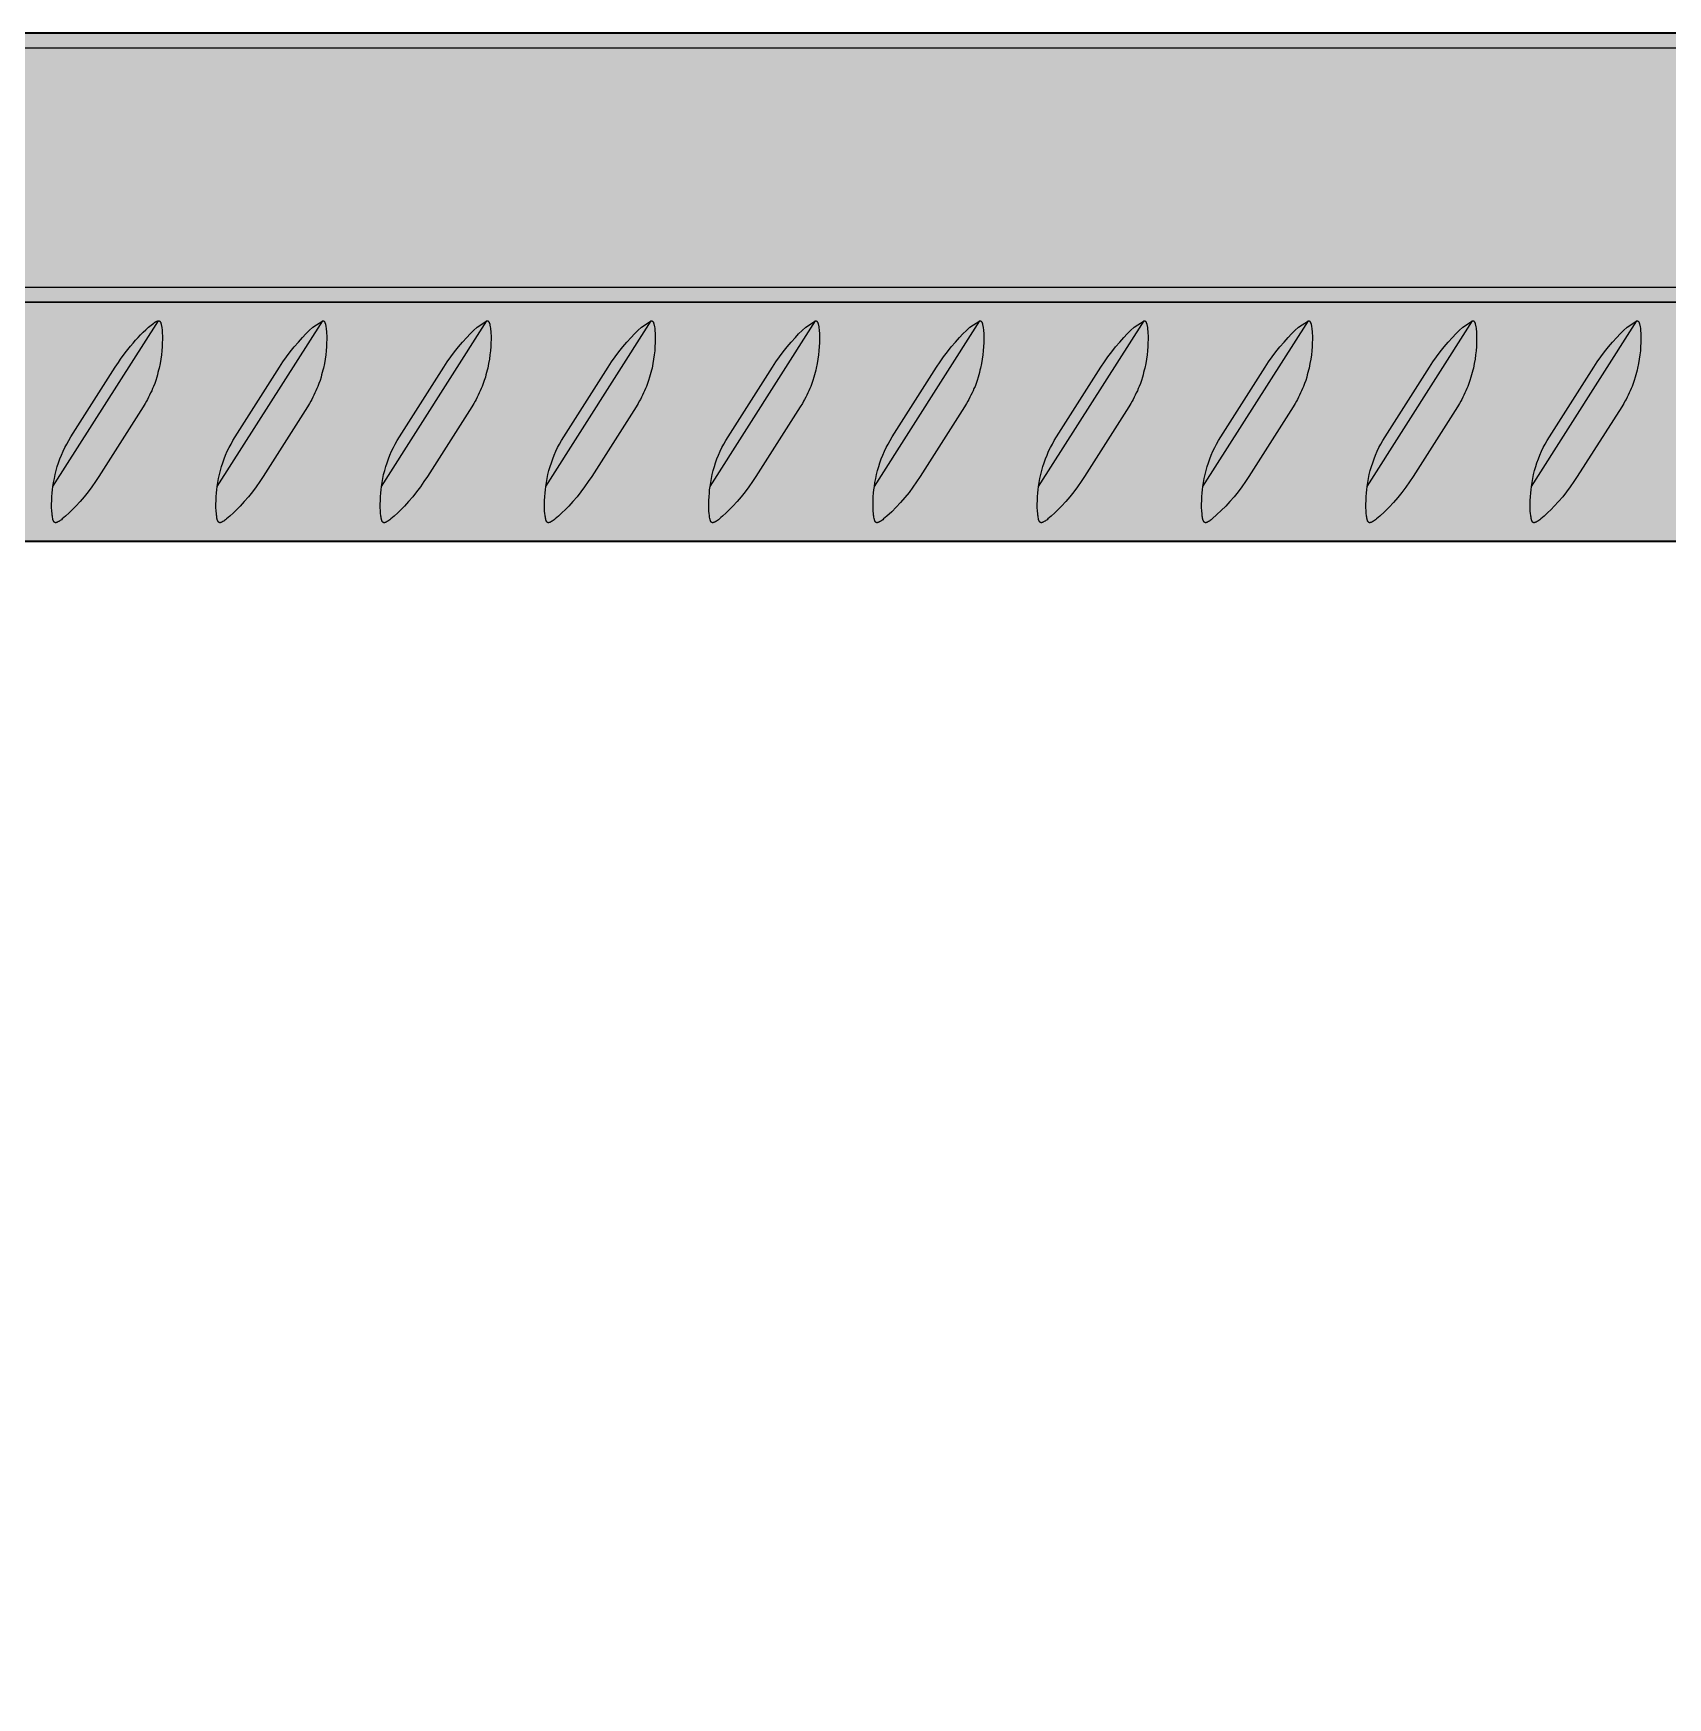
# Model space of a CAD drawing. Header units: millimetres. Extents: x -8 to 1608, y -703 to 404.
# Drawn here: x 1179.8 to 1289.2, y 292.5 to 404 of the extents above; entities that cross this region are included whole.
import ezdxf

# ---------------------------------------------------------------- set-up
doc = ezdxf.new("R2010")
doc.units = ezdxf.units.MM
doc.layers.add('Blocks', color=7, linetype='Continuous')
doc.layers.add('Blocks$Fill', color=7, linetype='Continuous', true_color=0xffffff)
doc.layers.add('Blocks$Inner', color=7, linetype='Continuous', lineweight=25, true_color=0x007f00)
doc.layers.add('Blocks$Outline', color=7, linetype='Continuous', lineweight=35, true_color=0xff3f3f)

# ---------------------------------------------------------------- blocks, each defined once
blk = doc.blocks.new('Rebar Coffee Table Side')
at = {"layer": 'Blocks$Fill'}
h = blk.add_hatch(color=256, dxfattribs=at)
h.paths.add_polyline_path([(94.85, 185.25), (95.1, 184.98), (108.8, 184.98), (550.85, 184.98), (550.85, 4), (550.85, 1.93), (550.85, 1.86), (550.86, 1.8), (550.87, 1.73), (550.88, 1.66), (550.89, 1.59), (550.91, 1.53), (550.92, 1.46), (550.94, 1.39), (550.97, 1.33), (550.99, 1.27), (551.02, 1.2), (551.04, 1.14), (551.07, 1.08), (551.11, 1.02), (551.14, 0.96), (551.18, 0.9), (551.22, 0.85), (551.26, 0.79), (551.3, 0.74), (551.34, 0.69), (551.39, 0.63), (551.44, 0.59), (551.49, 0.54), (551.54, 0.49), (551.59, 0.45), (551.64, 0.41), (551.7, 0.37), (551.75, 0.33), (551.81, 0.29), (551.87, 0.26), (551.93, 0.22), (551.99, 0.19), (552.05, 0.17), (552.12, 0.14), (552.18, 0.12), (552.25, 0.09), (552.31, 0.07), (552.38, 0.06), (552.44, 0.04), (552.51, 0.03), (552.58, 0.02), (552.65, 0.01), (552.71, 0), (552.78, 0), (552.85, 0), (564.92, 0), (564.99, 0), (565.05, 0.01), (565.12, 0.02), (565.19, 0.03), (565.26, 0.04), (565.32, 0.06), (565.39, 0.07), (565.46, 0.09), (565.52, 0.12), (565.58, 0.14), (565.65, 0.17), (565.71, 0.19), (565.77, 0.22), (565.83, 0.26), (565.89, 0.29), (565.95, 0.33), (566, 0.37), (566.06, 0.41), (566.11, 0.45), (566.16, 0.49), (566.22, 0.54), (566.26, 0.59), (566.31, 0.63), (566.36, 0.69), (566.4, 0.74), (566.44, 0.79), (566.48, 0.85), (566.52, 0.9), (566.56, 0.96), (566.59, 1.02), (566.63, 1.08), (566.66, 1.14), (566.68, 1.2), (566.71, 1.27), (566.73, 1.33), (566.76, 1.39), (566.78, 1.46), (566.79, 1.53), (566.81, 1.59), (566.82, 1.66), (566.83, 1.73), (566.84, 1.8), (566.85, 1.86), (566.85, 1.93), (566.85, 2), (566.85, 397), (559.35, 397), (550.85, 397), (550.85, 385.98), (429.14, 385.98), (428.89, 386), (546.85, 386), (547.85, 387), (547.85, 403), (546.85, 404), (98.85, 404), (97.85, 403), (97.85, 387), (98.85, 386), (216.81, 386), (216.57, 385.98), (95.1, 385.98), (94.85, 385.72), (94.85, 397), (91.78, 397), (87.79, 397), (86.36, 397), (78.85, 397), (78.85, 3), (78.85, 1.93), (78.85, 1.86), (78.86, 1.8), (78.87, 1.73), (78.88, 1.66), (78.89, 1.59), (78.91, 1.53), (78.92, 1.46), (78.94, 1.39), (78.97, 1.33), (78.99, 1.27), (79.02, 1.2), (79.04, 1.14), (79.07, 1.08), (79.11, 1.02), (79.14, 0.96), (79.18, 0.9), (79.22, 0.85), (79.26, 0.79), (79.3, 0.74), (79.34, 0.69), (79.39, 0.63), (79.44, 0.59), (79.49, 0.54), (79.54, 0.49), (79.59, 0.45), (79.64, 0.41), (79.7, 0.37), (79.75, 0.33), (79.81, 0.29), (79.87, 0.26), (79.93, 0.22), (79.99, 0.19), (80.05, 0.17), (80.12, 0.14), (80.18, 0.12), (80.25, 0.09), (80.31, 0.07), (80.38, 0.06), (80.44, 0.04), (80.51, 0.03), (80.58, 0.02), (80.65, 0.01), (80.71, 0), (80.78, 0), (80.85, 0), (92.92, 0), (92.99, 0), (93.05, 0.01), (93.12, 0.02), (93.19, 0.03), (93.26, 0.04), (93.32, 0.06), (93.39, 0.07), (93.46, 0.09), (93.52, 0.12), (93.58, 0.14), (93.65, 0.17), (93.71, 0.19), (93.77, 0.22), (93.83, 0.26), (93.89, 0.29), (93.95, 0.33), (94, 0.37), (94.06, 0.41), (94.11, 0.45), (94.16, 0.49), (94.22, 0.54), (94.26, 0.59), (94.31, 0.63), (94.36, 0.69), (94.4, 0.74), (94.44, 0.79), (94.48, 0.85), (94.52, 0.9), (94.56, 0.96), (94.59, 1.02), (94.63, 1.08), (94.66, 1.14), (94.68, 1.2), (94.71, 1.27), (94.73, 1.33), (94.76, 1.39), (94.78, 1.46), (94.79, 1.53), (94.81, 1.59), (94.82, 1.66), (94.83, 1.73), (94.84, 1.8), (94.85, 1.86), (94.85, 1.93), (94.85, 2)], flags=0)
h.paths.add_polyline_path([(322.15, 200.98), (95.1, 200.98), (94.85, 200.72), (94.85, 370.25), (95.1, 369.98), (108.8, 369.98), (550.85, 369.98), (550.85, 200.98), (404.73, 200.98), (323.64, 200.98)], flags=0)
at = {"layer": 'Blocks$Inner'}
blk.add_line((218.05, 385.98), (217.8, 386), dxfattribs=at)
blk.add_lwpolyline([(97.85, 403), (98.85, 404), (546.85, 404), (547.85, 403)], close=True, dxfattribs=at)
for points in [[(547.85, 403), (547.85, 387), (546.85, 386), (98.85, 386), (427.89, 386), (98.85, 386), (97.85, 387), (547.85, 387)], [(338.73, 385.98), (272.73, 385.98), (130.8, 385.98)], [(218.63, 373.65), (218.67, 373.92), (218.72, 374.19), (218.77, 374.45), (218.84, 374.72), (218.92, 374.98), (219, 375.24), (219.09, 375.5), (219.19, 375.75), (219.3, 376.01), (219.42, 376.25), (219.55, 376.49), (219.68, 376.73), (219.83, 376.97), (222.8, 381.64), (223.01, 381.95), (223.16, 382.18), (223.32, 382.41), (223.55, 382.71), (223.82, 383.05), (223.99, 383.25), (224.16, 383.44), (224.34, 383.63), (224.5, 383.81), (224.67, 383.98), (224.85, 384.14), (225.03, 384.31), (225.11, 384.38), (225.2, 384.45), (225.29, 384.52), (225.38, 384.59), (225.43, 384.62), (225.45, 384.64), (225.48, 384.65), (225.5, 384.67), (225.52, 384.68), (225.54, 384.69), (225.56, 384.7), (225.58, 384.71), (225.59, 384.71), (225.6, 384.72), (225.61, 384.72), (225.62, 384.72), (225.63, 384.73), (225.63, 384.73), (225.64, 384.73), (225.65, 384.73), (225.66, 384.73), (225.66, 384.74), (225.67, 384.74), (225.67, 384.74), (225.68, 384.74), (225.68, 384.74), (225.69, 384.74), (225.69, 384.74), (225.69, 384.74), (225.7, 384.74), (225.7, 384.74), (225.7, 384.74), (225.71, 384.74), (225.71, 384.74), (225.72, 384.74), (225.72, 384.74), (225.72, 384.74), (225.73, 384.74), (225.73, 384.74), (225.73, 384.73), (225.74, 384.73), (225.74, 384.73), (225.75, 384.73), (225.75, 384.73), (225.75, 384.73), (225.75, 384.73), (225.76, 384.73), (225.76, 384.72), (225.76, 384.72), (225.77, 384.72), (225.77, 384.72), (225.77, 384.72), (225.77, 384.71), (225.78, 384.71), (225.78, 384.71), (225.78, 384.71), (225.79, 384.7), (225.79, 384.7), (225.79, 384.7), (225.79, 384.69), (225.8, 384.69), (225.8, 384.69), (225.8, 384.68), (225.81, 384.68), (225.81, 384.68), (225.81, 384.67), (225.81, 384.67), (225.82, 384.66), (225.82, 384.66), (225.82, 384.66), (225.83, 384.65), (225.83, 384.64), (225.84, 384.63), (225.84, 384.62), (225.84, 384.61), (225.85, 384.59), (225.85, 384.58), (225.86, 384.57), (225.87, 384.54), (225.87, 384.52), (225.88, 384.47), (225.89, 384.43), (225.9, 384.38), (225.91, 384.34), (225.92, 384.24), (225.93, 384.15), (225.94, 384.05), (225.95, 383.94), (225.96, 383.72), (225.96, 383.5), (225.95, 383.26), (225.94, 383.01), (225.92, 382.74), (225.89, 382.46), (225.85, 382.18), (225.8, 381.88), (225.74, 381.58), (225.7, 381.43), (225.66, 381.27), (225.62, 381.12), (225.58, 380.97), (225.51, 380.75), (225.44, 380.54), (225.37, 380.35), (225.3, 380.2), (225.24, 380.05), (225.17, 379.91), (225.1, 379.76), (225.03, 379.62), (224.96, 379.48), (224.89, 379.35), (224.81, 379.21), (224.67, 378.99), (221.7, 374.32), (221.47, 373.97), (221.23, 373.63), (220.98, 373.29), (220.72, 372.96), (220.44, 372.64), (220.16, 372.33), (219.94, 372.1), (219.71, 371.87), (219.47, 371.66), (219.36, 371.56), (219.25, 371.47), (219.19, 371.42), (219.12, 371.37), (219.06, 371.33), (219.04, 371.32), (219.01, 371.3), (218.99, 371.29), (218.96, 371.27), (218.94, 371.26), (218.93, 371.26), (218.92, 371.25), (218.91, 371.25), (218.9, 371.24), (218.89, 371.24), (218.88, 371.24), (218.87, 371.23), (218.86, 371.23), (218.85, 371.23), (218.85, 371.23), (218.84, 371.23), (218.83, 371.22), (218.83, 371.22), (218.82, 371.22), (218.82, 371.22), (218.82, 371.22), (218.81, 371.22), (218.81, 371.22), (218.8, 371.22), (218.8, 371.22), (218.8, 371.22), (218.79, 371.22), (218.79, 371.22), (218.79, 371.22), (218.78, 371.22), (218.78, 371.22), (218.77, 371.22), (218.77, 371.22), (218.77, 371.23), (218.77, 371.23), (218.76, 371.23), (218.76, 371.23), (218.76, 371.23), (218.75, 371.23), (218.75, 371.23), (218.75, 371.23), (218.74, 371.23), (218.74, 371.24), (218.74, 371.24), (218.74, 371.24), (218.73, 371.24), (218.73, 371.24), (218.73, 371.25), (218.72, 371.25), (218.72, 371.25), (218.72, 371.25), (218.72, 371.26), (218.71, 371.26), (218.71, 371.26), (218.71, 371.26), (218.7, 371.27), (218.7, 371.27), (218.7, 371.27), (218.7, 371.27), (218.7, 371.28), (218.69, 371.28), (218.69, 371.29), (218.69, 371.29), (218.68, 371.3), (218.68, 371.3), (218.68, 371.31), (218.67, 371.32), (218.67, 371.32), (218.66, 371.33), (218.66, 371.34), (218.66, 371.35), (218.65, 371.36), (218.65, 371.37), (218.64, 371.39), (218.64, 371.4), (218.63, 371.42), (218.63, 371.45), (218.62, 371.47), (218.61, 371.5), (218.6, 371.58), (218.59, 371.66), (218.58, 371.73), (218.57, 371.81), (218.55, 372.02), (218.54, 372.24), (218.54, 372.47), (218.55, 372.7), (218.56, 372.96), (218.58, 373.22), (218.6, 373.43), (218.63, 373.65), (225.69, 384.74)], [(229.63, 373.65), (229.67, 373.92), (229.72, 374.19), (229.77, 374.45), (229.84, 374.72), (229.92, 374.98), (230, 375.24), (230.09, 375.5), (230.19, 375.75), (230.3, 376.01), (230.42, 376.25), (230.55, 376.49), (230.68, 376.73), (230.83, 376.97), (233.8, 381.64), (234.03, 381.99), (234.27, 382.33), (234.52, 382.67), (234.78, 383), (235.06, 383.32), (235.34, 383.63), (235.56, 383.86), (235.79, 384.09), (236.03, 384.31), (236.69, 384.74), (236.7, 384.74), (236.7, 384.74), (236.7, 384.74), (236.71, 384.74), (236.71, 384.74), (236.72, 384.74), (236.72, 384.74), (236.72, 384.74), (236.73, 384.74), (236.73, 384.74), (236.73, 384.73), (236.74, 384.73), (236.74, 384.73), (236.75, 384.73), (236.75, 384.73), (236.75, 384.73), (236.75, 384.73), (236.76, 384.73), (236.76, 384.72), (236.76, 384.72), (236.77, 384.72), (236.77, 384.72), (236.77, 384.72), (236.77, 384.71), (236.78, 384.71), (236.78, 384.71), (236.78, 384.71), (236.79, 384.7), (236.79, 384.7), (236.79, 384.7), (236.79, 384.69), (236.8, 384.69), (236.8, 384.69), (236.8, 384.68), (236.81, 384.68), (236.81, 384.68), (236.81, 384.67), (236.81, 384.67), (236.82, 384.66), (236.82, 384.66), (236.82, 384.66), (236.83, 384.65), (236.83, 384.64), (236.84, 384.63), (236.84, 384.62), (236.84, 384.61), (236.85, 384.59), (236.85, 384.58), (236.86, 384.57), (236.87, 384.54), (236.87, 384.52), (236.88, 384.47), (236.89, 384.43), (236.9, 384.38), (236.91, 384.34), (236.92, 384.24), (236.93, 384.15), (236.94, 384.05), (236.95, 383.94), (236.96, 383.72), (236.96, 383.5), (236.95, 383.26), (236.94, 383.01), (236.92, 382.74), (236.89, 382.46), (236.85, 382.18), (236.8, 381.88), (236.74, 381.58), (236.7, 381.43), (236.66, 381.27), (236.62, 381.12), (236.58, 380.97), (236.51, 380.75), (236.44, 380.54), (236.37, 380.35), (236.3, 380.2), (236.24, 380.05), (236.17, 379.91), (236.1, 379.76), (236.03, 379.62), (235.96, 379.48), (235.89, 379.35), (235.81, 379.21), (235.67, 378.99), (232.7, 374.32), (232.47, 373.97), (232.23, 373.63), (231.98, 373.29), (231.72, 372.96), (231.44, 372.64), (231.16, 372.33), (230.94, 372.1), (230.71, 371.87), (230.47, 371.66), (230.36, 371.56), (230.25, 371.47), (230.19, 371.42), (230.12, 371.37), (230.06, 371.33), (230.04, 371.32), (230.01, 371.3), (229.99, 371.29), (229.96, 371.27), (229.94, 371.26), (229.93, 371.26), (229.92, 371.25), (229.91, 371.25), (229.9, 371.24), (229.89, 371.24), (229.88, 371.24), (229.87, 371.23), (229.86, 371.23), (229.85, 371.23), (229.85, 371.23), (229.84, 371.23), (229.83, 371.22), (229.83, 371.22), (229.82, 371.22), (229.82, 371.22), (229.82, 371.22), (229.81, 371.22), (229.81, 371.22), (229.8, 371.22), (229.8, 371.22), (229.8, 371.22), (229.79, 371.22), (229.79, 371.22), (229.79, 371.22), (229.78, 371.22), (229.78, 371.22), (229.77, 371.22), (229.77, 371.22), (229.77, 371.23), (229.77, 371.23), (229.76, 371.23), (229.76, 371.23), (229.76, 371.23), (229.75, 371.23), (229.75, 371.23), (229.75, 371.23), (229.74, 371.23), (229.74, 371.24), (229.74, 371.24), (229.74, 371.24), (229.73, 371.24), (229.73, 371.24), (229.73, 371.25), (229.72, 371.25), (229.72, 371.25), (229.72, 371.25), (229.72, 371.26), (229.71, 371.26), (229.71, 371.26), (229.71, 371.26), (229.7, 371.27), (229.7, 371.27), (229.7, 371.27), (229.7, 371.27), (229.7, 371.28), (229.69, 371.28), (229.69, 371.29), (229.69, 371.29), (229.68, 371.3), (229.68, 371.3), (229.68, 371.31), (229.67, 371.32), (229.67, 371.32), (229.66, 371.33), (229.66, 371.34), (229.66, 371.35), (229.65, 371.36), (229.65, 371.37), (229.64, 371.39), (229.64, 371.4), (229.63, 371.42), (229.63, 371.45), (229.62, 371.47), (229.61, 371.5), (229.6, 371.58), (229.59, 371.66), (229.58, 371.73), (229.57, 371.81), (229.55, 372.02), (229.54, 372.24), (229.54, 372.47), (229.55, 372.7), (229.56, 372.96), (229.58, 373.22), (229.6, 373.43), (229.63, 373.65), (236.69, 384.74)], [(240.63, 373.65), (240.67, 373.92), (240.72, 374.19), (240.77, 374.45), (240.84, 374.72), (240.92, 374.98), (241, 375.24), (241.09, 375.5), (241.19, 375.75), (241.3, 376.01), (241.42, 376.25), (241.55, 376.49), (241.68, 376.73), (241.83, 376.97), (244.8, 381.64), (245.03, 381.99), (245.27, 382.33), (245.52, 382.67), (245.78, 383), (246.06, 383.32), (246.34, 383.63), (246.56, 383.86), (246.79, 384.09), (247.03, 384.31), (247.69, 384.74), (247.7, 384.74), (247.7, 384.74), (247.7, 384.74), (247.71, 384.74), (247.71, 384.74), (247.72, 384.74), (247.72, 384.74), (247.72, 384.74), (247.73, 384.74), (247.73, 384.74), (247.73, 384.73), (247.74, 384.73), (247.74, 384.73), (247.75, 384.73), (247.75, 384.73), (247.75, 384.73), (247.75, 384.73), (247.76, 384.73), (247.76, 384.72), (247.76, 384.72), (247.77, 384.72), (247.77, 384.72), (247.77, 384.72), (247.77, 384.71), (247.78, 384.71), (247.78, 384.71), (247.78, 384.71), (247.79, 384.7), (247.79, 384.7), (247.79, 384.7), (247.79, 384.69), (247.8, 384.69), (247.8, 384.69), (247.8, 384.68), (247.81, 384.68), (247.81, 384.68), (247.81, 384.67), (247.81, 384.67), (247.82, 384.66), (247.82, 384.66), (247.82, 384.66), (247.83, 384.65), (247.83, 384.64), (247.84, 384.63), (247.84, 384.62), (247.84, 384.61), (247.85, 384.59), (247.85, 384.58), (247.86, 384.57), (247.87, 384.54), (247.87, 384.52), (247.88, 384.47), (247.89, 384.43), (247.9, 384.38), (247.91, 384.34), (247.92, 384.24), (247.93, 384.15), (247.94, 384.05), (247.95, 383.94), (247.96, 383.72), (247.96, 383.5), (247.95, 383.26), (247.94, 383.01), (247.92, 382.74), (247.89, 382.46), (247.85, 382.18), (247.8, 381.88), (247.74, 381.58), (247.7, 381.43), (247.66, 381.27), (247.62, 381.12), (247.58, 380.97), (247.51, 380.75), (247.44, 380.54), (247.37, 380.35), (247.3, 380.2), (247.24, 380.05), (247.17, 379.91), (247.1, 379.76), (247.03, 379.62), (246.96, 379.48), (246.89, 379.35), (246.81, 379.21), (246.67, 378.99), (243.7, 374.32), (243.47, 373.97), (243.23, 373.63), (242.98, 373.29), (242.72, 372.96), (242.44, 372.64), (242.16, 372.33), (241.94, 372.1), (241.71, 371.87), (241.47, 371.66), (241.36, 371.56), (241.25, 371.47), (241.19, 371.42), (241.12, 371.37), (241.06, 371.33), (241.04, 371.32), (241.01, 371.3), (240.99, 371.29), (240.96, 371.27), (240.94, 371.26), (240.93, 371.26), (240.92, 371.25), (240.91, 371.25), (240.9, 371.24), (240.89, 371.24), (240.88, 371.24), (240.87, 371.23), (240.86, 371.23), (240.85, 371.23), (240.85, 371.23), (240.84, 371.23), (240.83, 371.22), (240.83, 371.22), (240.82, 371.22), (240.82, 371.22), (240.82, 371.22), (240.81, 371.22), (240.81, 371.22), (240.8, 371.22), (240.8, 371.22), (240.8, 371.22), (240.79, 371.22), (240.79, 371.22), (240.79, 371.22), (240.78, 371.22), (240.78, 371.22), (240.77, 371.22), (240.77, 371.22), (240.77, 371.23), (240.77, 371.23), (240.76, 371.23), (240.76, 371.23), (240.76, 371.23), (240.75, 371.23), (240.75, 371.23), (240.75, 371.23), (240.74, 371.23), (240.74, 371.24), (240.74, 371.24), (240.74, 371.24), (240.73, 371.24), (240.73, 371.24), (240.73, 371.25), (240.72, 371.25), (240.72, 371.25), (240.72, 371.25), (240.72, 371.26), (240.71, 371.26), (240.71, 371.26), (240.71, 371.26), (240.7, 371.27), (240.7, 371.27), (240.7, 371.27), (240.7, 371.27), (240.7, 371.28), (240.69, 371.28), (240.69, 371.29), (240.69, 371.29), (240.68, 371.3), (240.68, 371.3), (240.68, 371.31), (240.67, 371.32), (240.67, 371.32), (240.66, 371.33), (240.66, 371.34), (240.66, 371.35), (240.65, 371.36), (240.65, 371.37), (240.64, 371.39), (240.64, 371.4), (240.63, 371.42), (240.63, 371.45), (240.62, 371.47), (240.61, 371.5), (240.6, 371.58), (240.59, 371.66), (240.58, 371.73), (240.57, 371.81), (240.55, 372.02), (240.54, 372.24), (240.54, 372.47), (240.55, 372.7), (240.56, 372.96), (240.58, 373.22), (240.6, 373.43), (240.63, 373.65), (247.69, 384.74)], [(251.63, 373.65), (251.67, 373.92), (251.72, 374.19), (251.77, 374.45), (251.84, 374.72), (251.92, 374.98), (252, 375.24), (252.09, 375.5), (252.19, 375.75), (252.3, 376.01), (252.42, 376.25), (252.55, 376.49), (252.68, 376.73), (252.83, 376.97), (255.8, 381.64), (256.03, 381.99), (256.27, 382.33), (256.52, 382.67), (256.78, 383), (257.06, 383.32), (257.34, 383.63), (257.56, 383.86), (257.79, 384.09), (258.03, 384.31), (258.69, 384.74), (258.7, 384.74), (258.7, 384.74), (258.7, 384.74), (258.71, 384.74), (258.71, 384.74), (258.72, 384.74), (258.72, 384.74), (258.72, 384.74), (258.73, 384.74), (258.73, 384.74), (258.73, 384.73), (258.74, 384.73), (258.74, 384.73), (258.75, 384.73), (258.75, 384.73), (258.75, 384.73), (258.75, 384.73), (258.76, 384.73), (258.76, 384.72), (258.76, 384.72), (258.77, 384.72), (258.77, 384.72), (258.77, 384.72), (258.77, 384.71), (258.78, 384.71), (258.78, 384.71), (258.78, 384.71), (258.79, 384.7), (258.79, 384.7), (258.79, 384.7), (258.79, 384.69), (258.8, 384.69), (258.8, 384.69), (258.8, 384.68), (258.81, 384.68), (258.81, 384.68), (258.81, 384.67), (258.81, 384.67), (258.82, 384.66), (258.82, 384.66), (258.82, 384.66), (258.83, 384.65), (258.83, 384.64), (258.84, 384.63), (258.84, 384.62), (258.84, 384.61), (258.85, 384.59), (258.85, 384.58), (258.86, 384.57), (258.87, 384.54), (258.87, 384.52), (258.88, 384.47), (258.89, 384.43), (258.9, 384.38), (258.91, 384.34), (258.92, 384.24), (258.93, 384.15), (258.94, 384.05), (258.95, 383.94), (258.96, 383.72), (258.96, 383.5), (258.95, 383.26), (258.94, 383.01), (258.92, 382.74), (258.89, 382.46), (258.85, 382.18), (258.8, 381.88), (258.74, 381.58), (258.7, 381.43), (258.66, 381.27), (258.62, 381.12), (258.58, 380.97), (258.51, 380.75), (258.44, 380.54), (258.37, 380.35), (258.3, 380.2), (258.24, 380.05), (258.17, 379.91), (258.1, 379.76), (258.03, 379.62), (257.96, 379.48), (257.89, 379.35), (257.81, 379.21), (257.67, 378.99), (254.7, 374.32), (254.47, 373.97), (254.23, 373.63), (253.98, 373.29), (253.72, 372.96), (253.44, 372.64), (253.16, 372.33), (252.94, 372.1), (252.71, 371.87), (252.47, 371.66), (252.36, 371.56), (252.25, 371.47), (252.19, 371.42), (252.12, 371.37), (252.06, 371.33), (252.04, 371.32), (252.01, 371.3), (251.99, 371.29), (251.96, 371.27), (251.94, 371.26), (251.93, 371.26), (251.92, 371.25), (251.91, 371.25), (251.9, 371.24), (251.89, 371.24), (251.88, 371.24), (251.87, 371.23), (251.86, 371.23), (251.85, 371.23), (251.85, 371.23), (251.84, 371.23), (251.83, 371.22), (251.83, 371.22), (251.82, 371.22), (251.82, 371.22), (251.82, 371.22), (251.81, 371.22), (251.81, 371.22), (251.8, 371.22), (251.8, 371.22), (251.8, 371.22), (251.79, 371.22), (251.79, 371.22), (251.79, 371.22), (251.78, 371.22), (251.78, 371.22), (251.77, 371.22), (251.77, 371.22), (251.77, 371.23), (251.77, 371.23), (251.76, 371.23), (251.76, 371.23), (251.76, 371.23), (251.75, 371.23), (251.75, 371.23), (251.75, 371.23), (251.74, 371.23), (251.74, 371.24), (251.74, 371.24), (251.74, 371.24), (251.73, 371.24), (251.73, 371.24), (251.73, 371.25), (251.72, 371.25), (251.72, 371.25), (251.72, 371.25), (251.72, 371.26), (251.71, 371.26), (251.71, 371.26), (251.71, 371.26), (251.7, 371.27), (251.7, 371.27), (251.7, 371.27), (251.7, 371.27), (251.7, 371.28), (251.69, 371.28), (251.69, 371.29), (251.69, 371.29), (251.68, 371.3), (251.68, 371.3), (251.68, 371.31), (251.67, 371.32), (251.67, 371.32), (251.66, 371.33), (251.66, 371.34), (251.66, 371.35), (251.65, 371.36), (251.65, 371.37), (251.64, 371.39), (251.64, 371.4), (251.63, 371.42), (251.63, 371.45), (251.62, 371.47), (251.61, 371.5), (251.6, 371.58), (251.59, 371.66), (251.58, 371.73), (251.57, 371.81), (251.55, 372.02), (251.54, 372.24), (251.54, 372.47), (251.55, 372.7), (251.56, 372.96), (251.58, 373.22), (251.6, 373.43), (251.63, 373.65), (258.69, 384.74)], [(262.63, 373.65), (262.67, 373.92), (262.72, 374.19), (262.77, 374.45), (262.84, 374.72), (262.92, 374.98), (263, 375.24), (263.09, 375.5), (263.19, 375.75), (263.3, 376.01), (263.42, 376.25), (263.55, 376.49), (263.68, 376.73), (263.83, 376.97), (266.8, 381.64), (267.03, 381.99), (267.27, 382.33), (267.52, 382.67), (267.78, 383), (268.06, 383.32), (268.34, 383.63), (268.56, 383.86), (268.79, 384.09), (269.03, 384.31), (269.69, 384.74), (269.7, 384.74), (269.7, 384.74), (269.7, 384.74), (269.71, 384.74), (269.71, 384.74), (269.72, 384.74), (269.72, 384.74), (269.72, 384.74), (269.73, 384.74), (269.73, 384.74), (269.73, 384.73), (269.74, 384.73), (269.74, 384.73), (269.75, 384.73), (269.75, 384.73), (269.75, 384.73), (269.75, 384.73), (269.76, 384.73), (269.76, 384.72), (269.76, 384.72), (269.77, 384.72), (269.77, 384.72), (269.77, 384.72), (269.77, 384.71), (269.78, 384.71), (269.78, 384.71), (269.78, 384.71), (269.79, 384.7), (269.79, 384.7), (269.79, 384.7), (269.79, 384.69), (269.8, 384.69), (269.8, 384.69), (269.8, 384.68), (269.81, 384.68), (269.81, 384.68), (269.81, 384.67), (269.81, 384.67), (269.82, 384.66), (269.82, 384.66), (269.82, 384.66), (269.83, 384.65), (269.83, 384.64), (269.84, 384.63), (269.84, 384.62), (269.84, 384.61), (269.85, 384.59), (269.85, 384.58), (269.86, 384.57), (269.87, 384.54), (269.87, 384.52), (269.88, 384.47), (269.89, 384.43), (269.9, 384.38), (269.91, 384.34), (269.92, 384.24), (269.93, 384.15), (269.94, 384.05), (269.95, 383.94), (269.96, 383.72), (269.96, 383.5), (269.95, 383.26), (269.94, 383.01), (269.92, 382.74), (269.89, 382.46), (269.85, 382.18), (269.8, 381.88), (269.74, 381.58), (269.7, 381.43), (269.66, 381.27), (269.62, 381.12), (269.58, 380.97), (269.51, 380.75), (269.44, 380.54), (269.37, 380.35), (269.3, 380.2), (269.24, 380.05), (269.17, 379.91), (269.1, 379.76), (269.03, 379.62), (268.96, 379.48), (268.89, 379.35), (268.81, 379.21), (268.67, 378.99), (265.7, 374.32), (265.47, 373.97), (265.23, 373.63), (264.98, 373.29), (264.72, 372.96), (264.44, 372.64), (264.16, 372.33), (263.94, 372.1), (263.71, 371.87), (263.47, 371.66), (263.36, 371.56), (263.25, 371.47), (263.19, 371.42), (263.12, 371.37), (263.06, 371.33), (263.04, 371.32), (263.01, 371.3), (262.99, 371.29), (262.96, 371.27), (262.94, 371.26), (262.93, 371.26), (262.92, 371.25), (262.91, 371.25), (262.9, 371.24), (262.89, 371.24), (262.88, 371.24), (262.87, 371.23), (262.86, 371.23), (262.85, 371.23), (262.85, 371.23), (262.84, 371.23), (262.83, 371.22), (262.83, 371.22), (262.82, 371.22), (262.82, 371.22), (262.82, 371.22), (262.81, 371.22), (262.81, 371.22), (262.8, 371.22), (262.8, 371.22), (262.8, 371.22), (262.79, 371.22), (262.79, 371.22), (262.79, 371.22), (262.78, 371.22), (262.78, 371.22), (262.77, 371.22), (262.77, 371.22), (262.77, 371.23), (262.77, 371.23), (262.76, 371.23), (262.76, 371.23), (262.76, 371.23), (262.75, 371.23), (262.75, 371.23), (262.75, 371.23), (262.74, 371.23), (262.74, 371.24), (262.74, 371.24), (262.74, 371.24), (262.73, 371.24), (262.73, 371.24), (262.73, 371.25), (262.72, 371.25), (262.72, 371.25), (262.72, 371.25), (262.72, 371.26), (262.71, 371.26), (262.71, 371.26), (262.71, 371.26), (262.7, 371.27), (262.7, 371.27), (262.7, 371.27), (262.7, 371.27), (262.7, 371.28), (262.69, 371.28), (262.69, 371.29), (262.69, 371.29), (262.68, 371.3), (262.68, 371.3), (262.68, 371.31), (262.67, 371.32), (262.67, 371.32), (262.66, 371.33), (262.66, 371.34), (262.66, 371.35), (262.65, 371.36), (262.65, 371.37), (262.64, 371.39), (262.64, 371.4), (262.63, 371.42), (262.63, 371.45), (262.62, 371.47), (262.61, 371.5), (262.6, 371.58), (262.59, 371.66), (262.58, 371.73), (262.57, 371.81), (262.55, 372.02), (262.54, 372.24), (262.54, 372.47), (262.55, 372.7), (262.56, 372.96), (262.58, 373.22), (262.6, 373.43), (262.63, 373.65), (269.69, 384.74)], [(273.63, 373.65), (273.67, 373.92), (273.72, 374.19), (273.77, 374.45), (273.84, 374.72), (273.92, 374.98), (274, 375.24), (274.09, 375.5), (274.19, 375.75), (274.3, 376.01), (274.42, 376.25), (274.55, 376.49), (274.68, 376.73), (274.83, 376.97), (277.8, 381.64), (278.03, 381.99), (278.27, 382.33), (278.52, 382.67), (278.78, 383), (279.06, 383.32), (279.34, 383.63), (279.56, 383.86), (279.79, 384.09), (280.03, 384.31), (280.69, 384.74), (280.7, 384.74), (280.7, 384.74), (280.7, 384.74), (280.71, 384.74), (280.71, 384.74), (280.72, 384.74), (280.72, 384.74), (280.72, 384.74), (280.73, 384.74), (280.73, 384.74), (280.73, 384.73), (280.74, 384.73), (280.74, 384.73), (280.75, 384.73), (280.75, 384.73), (280.75, 384.73), (280.75, 384.73), (280.76, 384.73), (280.76, 384.72), (280.76, 384.72), (280.77, 384.72), (280.77, 384.72), (280.77, 384.72), (280.77, 384.71), (280.78, 384.71), (280.78, 384.71), (280.78, 384.71), (280.79, 384.7), (280.79, 384.7), (280.79, 384.7), (280.79, 384.69), (280.8, 384.69), (280.8, 384.69), (280.8, 384.68), (280.81, 384.68), (280.81, 384.68), (280.81, 384.67), (280.81, 384.67), (280.82, 384.66), (280.82, 384.66), (280.82, 384.66), (280.83, 384.65), (280.83, 384.64), (280.84, 384.63), (280.84, 384.62), (280.84, 384.61), (280.85, 384.59), (280.85, 384.58), (280.86, 384.57), (280.87, 384.54), (280.87, 384.52), (280.88, 384.47), (280.89, 384.43), (280.9, 384.38), (280.91, 384.34), (280.92, 384.24), (280.93, 384.15), (280.94, 384.05), (280.95, 383.94), (280.96, 383.72), (280.96, 383.5), (280.95, 383.26), (280.94, 383.01), (280.92, 382.74), (280.89, 382.46), (280.85, 382.18), (280.8, 381.88), (280.74, 381.58), (280.7, 381.43), (280.66, 381.27), (280.62, 381.12), (280.58, 380.97), (280.51, 380.75), (280.44, 380.54), (280.37, 380.35), (280.3, 380.2), (280.24, 380.05), (280.17, 379.91), (280.1, 379.76), (280.03, 379.62), (279.96, 379.48), (279.89, 379.35), (279.81, 379.21), (279.67, 378.99), (276.7, 374.32), (276.46, 373.96), (276.21, 373.6), (275.95, 373.25), (275.68, 372.91), (275.39, 372.58), (275.1, 372.26), (274.79, 371.95), (274.47, 371.66), (274.36, 371.56), (274.25, 371.47), (274.19, 371.42), (274.12, 371.37), (274.06, 371.33), (274.04, 371.32), (274.01, 371.3), (273.99, 371.29), (273.96, 371.27), (273.94, 371.26), (273.93, 371.26), (273.92, 371.25), (273.91, 371.25), (273.9, 371.24), (273.89, 371.24), (273.88, 371.24), (273.87, 371.23), (273.86, 371.23), (273.85, 371.23), (273.85, 371.23), (273.84, 371.23), (273.83, 371.22), (273.83, 371.22), (273.82, 371.22), (273.82, 371.22), (273.82, 371.22), (273.81, 371.22), (273.81, 371.22), (273.8, 371.22), (273.8, 371.22), (273.8, 371.22), (273.79, 371.22), (273.79, 371.22), (273.79, 371.22), (273.78, 371.22), (273.78, 371.22), (273.77, 371.22), (273.77, 371.22), (273.77, 371.23), (273.77, 371.23), (273.76, 371.23), (273.76, 371.23), (273.76, 371.23), (273.75, 371.23), (273.75, 371.23), (273.75, 371.23), (273.74, 371.23), (273.74, 371.24), (273.74, 371.24), (273.74, 371.24), (273.73, 371.24), (273.73, 371.24), (273.73, 371.25), (273.72, 371.25), (273.72, 371.25), (273.72, 371.25), (273.72, 371.26), (273.71, 371.26), (273.71, 371.26), (273.71, 371.26), (273.7, 371.27), (273.7, 371.27), (273.7, 371.27), (273.7, 371.27), (273.7, 371.28), (273.69, 371.28), (273.69, 371.29), (273.69, 371.29), (273.68, 371.3), (273.68, 371.3), (273.68, 371.31), (273.67, 371.32), (273.67, 371.32), (273.66, 371.33), (273.66, 371.34), (273.66, 371.35), (273.65, 371.36), (273.65, 371.37), (273.64, 371.39), (273.64, 371.4), (273.63, 371.42), (273.63, 371.45), (273.62, 371.47), (273.61, 371.5), (273.6, 371.58), (273.59, 371.66), (273.58, 371.73), (273.57, 371.81), (273.55, 372.02), (273.54, 372.24), (273.54, 372.47), (273.55, 372.7), (273.56, 372.96), (273.58, 373.22), (273.6, 373.43), (273.63, 373.65), (280.69, 384.74)], [(284.63, 373.65), (284.67, 373.92), (284.72, 374.19), (284.77, 374.45), (284.84, 374.72), (284.92, 374.98), (285, 375.24), (285.09, 375.5), (285.19, 375.75), (285.3, 376.01), (285.42, 376.25), (285.55, 376.49), (285.68, 376.73), (285.83, 376.97), (288.8, 381.64), (289.03, 381.99), (289.27, 382.33), (289.52, 382.67), (289.78, 383), (290.06, 383.32), (290.34, 383.63), (290.56, 383.86), (290.79, 384.09), (291.03, 384.31), (291.69, 384.74), (291.7, 384.74), (291.7, 384.74), (291.7, 384.74), (291.71, 384.74), (291.71, 384.74), (291.72, 384.74), (291.72, 384.74), (291.72, 384.74), (291.73, 384.74), (291.73, 384.74), (291.73, 384.73), (291.74, 384.73), (291.74, 384.73), (291.75, 384.73), (291.75, 384.73), (291.75, 384.73), (291.75, 384.73), (291.76, 384.73), (291.76, 384.72), (291.76, 384.72), (291.77, 384.72), (291.77, 384.72), (291.77, 384.72), (291.77, 384.71), (291.78, 384.71), (291.78, 384.71), (291.78, 384.71), (291.79, 384.7), (291.79, 384.7), (291.79, 384.7), (291.79, 384.69), (291.8, 384.69), (291.8, 384.69), (291.8, 384.68), (291.81, 384.68), (291.81, 384.68), (291.81, 384.67), (291.81, 384.67), (291.82, 384.66), (291.82, 384.66), (291.82, 384.66), (291.83, 384.65), (291.83, 384.64), (291.84, 384.63), (291.84, 384.62), (291.84, 384.61), (291.85, 384.59), (291.85, 384.58), (291.86, 384.57), (291.87, 384.54), (291.87, 384.52), (291.88, 384.47), (291.89, 384.43), (291.9, 384.38), (291.91, 384.34), (291.92, 384.24), (291.93, 384.15), (291.94, 384.05), (291.95, 383.94), (291.96, 383.72), (291.96, 383.5), (291.95, 383.26), (291.94, 383.01), (291.92, 382.74), (291.89, 382.46), (291.85, 382.18), (291.8, 381.88), (291.74, 381.58), (291.7, 381.43), (291.66, 381.27), (291.62, 381.12), (291.58, 380.97), (291.51, 380.75), (291.44, 380.54), (291.37, 380.35), (291.3, 380.2), (291.24, 380.05), (291.17, 379.91), (291.1, 379.76), (291.03, 379.62), (290.96, 379.48), (290.89, 379.35), (290.81, 379.21), (290.67, 378.99), (287.7, 374.32), (287.47, 373.97), (287.23, 373.63), (286.98, 373.29), (286.72, 372.96), (286.44, 372.64), (286.16, 372.33), (285.94, 372.1), (285.71, 371.87), (285.47, 371.66), (285.36, 371.56), (285.25, 371.47), (285.19, 371.42), (285.12, 371.37), (285.06, 371.33), (285.04, 371.32), (285.01, 371.3), (284.99, 371.29), (284.96, 371.27), (284.94, 371.26), (284.93, 371.26), (284.92, 371.25), (284.91, 371.25), (284.9, 371.24), (284.89, 371.24), (284.88, 371.24), (284.87, 371.23), (284.86, 371.23), (284.85, 371.23), (284.85, 371.23), (284.84, 371.23), (284.83, 371.22), (284.83, 371.22), (284.82, 371.22), (284.82, 371.22), (284.82, 371.22), (284.81, 371.22), (284.81, 371.22), (284.8, 371.22), (284.8, 371.22), (284.8, 371.22), (284.79, 371.22), (284.79, 371.22), (284.79, 371.22), (284.78, 371.22), (284.78, 371.22), (284.77, 371.22), (284.77, 371.22), (284.77, 371.23), (284.77, 371.23), (284.76, 371.23), (284.76, 371.23), (284.76, 371.23), (284.75, 371.23), (284.75, 371.23), (284.75, 371.23), (284.74, 371.23), (284.74, 371.24), (284.74, 371.24), (284.74, 371.24), (284.73, 371.24), (284.73, 371.24), (284.73, 371.25), (284.72, 371.25), (284.72, 371.25), (284.72, 371.25), (284.72, 371.26), (284.71, 371.26), (284.71, 371.26), (284.71, 371.26), (284.7, 371.27), (284.7, 371.27), (284.7, 371.27), (284.7, 371.27), (284.7, 371.28), (284.69, 371.28), (284.69, 371.29), (284.69, 371.29), (284.68, 371.3), (284.68, 371.3), (284.68, 371.31), (284.67, 371.32), (284.67, 371.32), (284.66, 371.33), (284.66, 371.34), (284.66, 371.35), (284.65, 371.36), (284.65, 371.37), (284.64, 371.39), (284.64, 371.4), (284.63, 371.42), (284.63, 371.45), (284.62, 371.47), (284.61, 371.5), (284.6, 371.58), (284.59, 371.66), (284.58, 371.73), (284.57, 371.81), (284.55, 372.02), (284.54, 372.24), (284.54, 372.47), (284.55, 372.7), (284.56, 372.96), (284.58, 373.22), (284.6, 373.43), (284.63, 373.65), (291.69, 384.74)], [(295.63, 373.65), (295.67, 373.92), (295.72, 374.19), (295.77, 374.45), (295.84, 374.72), (295.92, 374.98), (296, 375.24), (296.09, 375.5), (296.19, 375.75), (296.3, 376.01), (296.42, 376.25), (296.55, 376.49), (296.68, 376.73), (296.83, 376.97), (299.8, 381.64), (300.03, 381.99), (300.27, 382.33), (300.52, 382.67), (300.78, 383), (301.06, 383.32), (301.34, 383.63), (301.56, 383.86), (301.79, 384.09), (302.03, 384.31), (302.69, 384.74), (302.7, 384.74), (302.7, 384.74), (302.7, 384.74), (302.71, 384.74), (302.71, 384.74), (302.72, 384.74), (302.72, 384.74), (302.72, 384.74), (302.73, 384.74), (302.73, 384.74), (302.73, 384.73), (302.74, 384.73), (302.74, 384.73), (302.75, 384.73), (302.75, 384.73), (302.75, 384.73), (302.75, 384.73), (302.76, 384.73), (302.76, 384.72), (302.76, 384.72), (302.77, 384.72), (302.77, 384.72), (302.77, 384.72), (302.77, 384.71), (302.78, 384.71), (302.78, 384.71), (302.78, 384.71), (302.79, 384.7), (302.79, 384.7), (302.79, 384.7), (302.79, 384.69), (302.8, 384.69), (302.8, 384.69), (302.8, 384.68), (302.81, 384.68), (302.81, 384.68), (302.81, 384.67), (302.81, 384.67), (302.82, 384.66), (302.82, 384.66), (302.82, 384.66), (302.83, 384.65), (302.83, 384.64), (302.84, 384.63), (302.84, 384.62), (302.84, 384.61), (302.85, 384.59), (302.85, 384.58), (302.86, 384.57), (302.87, 384.54), (302.87, 384.52), (302.88, 384.47), (302.89, 384.43), (302.9, 384.38), (302.91, 384.34), (302.92, 384.24), (302.93, 384.15), (302.94, 384.05), (302.95, 383.94), (302.96, 383.72), (302.96, 383.5), (302.95, 383.26), (302.94, 383.01), (302.92, 382.74), (302.89, 382.46), (302.85, 382.18), (302.8, 381.88), (302.74, 381.58), (302.7, 381.43), (302.66, 381.27), (302.62, 381.12), (302.58, 380.97), (302.51, 380.75), (302.44, 380.54), (302.37, 380.35), (302.3, 380.2), (302.24, 380.05), (302.17, 379.91), (302.1, 379.76), (302.03, 379.62), (301.96, 379.48), (301.89, 379.35), (301.81, 379.21), (301.67, 378.99), (298.7, 374.32), (298.47, 373.97), (298.23, 373.63), (297.98, 373.29), (297.72, 372.96), (297.44, 372.64), (297.16, 372.33), (296.25, 371.47), (296.19, 371.42), (296.12, 371.37), (296.06, 371.33), (296.04, 371.32), (296.01, 371.3), (295.99, 371.29), (295.96, 371.27), (295.94, 371.26), (295.93, 371.26), (295.92, 371.25), (295.91, 371.25), (295.9, 371.24), (295.89, 371.24), (295.88, 371.24), (295.87, 371.23), (295.86, 371.23), (295.85, 371.23), (295.85, 371.23), (295.84, 371.23), (295.83, 371.22), (295.83, 371.22), (295.82, 371.22), (295.82, 371.22), (295.82, 371.22), (295.81, 371.22), (295.81, 371.22), (295.8, 371.22), (295.8, 371.22), (295.8, 371.22), (295.79, 371.22), (295.79, 371.22), (295.79, 371.22), (295.78, 371.22), (295.78, 371.22), (295.77, 371.22), (295.77, 371.22), (295.77, 371.23), (295.77, 371.23), (295.76, 371.23), (295.76, 371.23), (295.76, 371.23), (295.75, 371.23), (295.75, 371.23), (295.75, 371.23), (295.74, 371.23), (295.74, 371.24), (295.74, 371.24), (295.74, 371.24), (295.73, 371.24), (295.73, 371.24), (295.73, 371.25), (295.72, 371.25), (295.72, 371.25), (295.72, 371.25), (295.72, 371.26), (295.71, 371.26), (295.71, 371.26), (295.71, 371.26), (295.7, 371.27), (295.7, 371.27), (295.7, 371.27), (295.7, 371.27), (295.7, 371.28), (295.69, 371.28), (295.69, 371.29), (295.69, 371.29), (295.68, 371.3), (295.68, 371.3), (295.68, 371.31), (295.67, 371.32), (295.67, 371.32), (295.66, 371.33), (295.66, 371.34), (295.66, 371.35), (295.65, 371.36), (295.65, 371.37), (295.64, 371.39), (295.64, 371.4), (295.63, 371.42), (295.63, 371.45), (295.62, 371.47), (295.61, 371.5), (295.6, 371.58), (295.59, 371.66), (295.58, 371.73), (295.57, 371.81), (295.55, 372.02), (295.54, 372.24), (295.54, 372.47), (295.55, 372.7), (295.56, 372.96), (295.58, 373.22), (295.6, 373.43), (295.63, 373.65), (302.69, 384.74)], [(306.63, 373.65), (306.67, 373.92), (306.72, 374.19), (306.77, 374.45), (306.84, 374.72), (306.92, 374.98), (307, 375.24), (307.09, 375.5), (307.19, 375.75), (307.3, 376.01), (307.42, 376.25), (307.55, 376.49), (307.68, 376.73), (307.83, 376.97), (310.8, 381.64), (311.03, 381.99), (311.27, 382.33), (311.52, 382.67), (311.78, 383), (312.06, 383.32), (312.34, 383.63), (312.56, 383.86), (312.79, 384.09), (313.03, 384.31), (313.69, 384.74), (313.7, 384.74), (313.7, 384.74), (313.7, 384.74), (313.71, 384.74), (313.71, 384.74), (313.72, 384.74), (313.72, 384.74), (313.72, 384.74), (313.73, 384.74), (313.73, 384.74), (313.73, 384.73), (313.74, 384.73), (313.74, 384.73), (313.75, 384.73), (313.75, 384.73), (313.75, 384.73), (313.75, 384.73), (313.76, 384.73), (313.76, 384.72), (313.76, 384.72), (313.77, 384.72), (313.77, 384.72), (313.77, 384.72), (313.77, 384.71), (313.78, 384.71), (313.78, 384.71), (313.78, 384.71), (313.79, 384.7), (313.79, 384.7), (313.79, 384.7), (313.79, 384.69), (313.8, 384.69), (313.8, 384.69), (313.8, 384.68), (313.81, 384.68), (313.81, 384.68), (313.81, 384.67), (313.81, 384.67), (313.82, 384.66), (313.82, 384.66), (313.82, 384.66), (313.83, 384.65), (313.83, 384.64), (313.84, 384.63), (313.84, 384.62), (313.84, 384.61), (313.85, 384.59), (313.85, 384.58), (313.86, 384.57), (313.87, 384.54), (313.87, 384.52), (313.88, 384.47), (313.89, 384.43), (313.9, 384.38), (313.91, 384.34), (313.92, 384.24), (313.93, 384.15), (313.94, 384.05), (313.95, 383.94), (313.96, 383.72), (313.96, 383.5), (313.95, 383.26), (313.94, 383.01), (313.92, 382.74), (313.89, 382.46), (313.85, 382.18), (313.8, 381.88), (313.74, 381.58), (313.7, 381.43), (313.66, 381.27), (313.62, 381.12), (313.58, 380.97), (313.51, 380.75), (313.44, 380.54), (313.37, 380.35), (313.3, 380.2), (313.24, 380.05), (313.17, 379.91), (313.1, 379.76), (313.03, 379.62), (312.96, 379.48), (312.89, 379.35), (312.81, 379.21), (312.67, 378.99), (309.7, 374.32), (309.46, 373.96), (309.21, 373.6), (308.95, 373.25), (308.68, 372.91), (308.39, 372.58), (308.1, 372.26), (307.79, 371.95), (307.47, 371.66), (307.36, 371.56), (307.25, 371.47), (307.19, 371.42), (307.12, 371.37), (307.06, 371.33), (307.04, 371.32), (307.01, 371.3), (306.99, 371.29), (306.96, 371.27), (306.94, 371.26), (306.93, 371.26), (306.92, 371.25), (306.91, 371.25), (306.9, 371.24), (306.89, 371.24), (306.88, 371.24), (306.87, 371.23), (306.86, 371.23), (306.85, 371.23), (306.85, 371.23), (306.84, 371.23), (306.83, 371.22), (306.83, 371.22), (306.82, 371.22), (306.82, 371.22), (306.82, 371.22), (306.81, 371.22), (306.81, 371.22), (306.8, 371.22), (306.8, 371.22), (306.8, 371.22), (306.79, 371.22), (306.79, 371.22), (306.79, 371.22), (306.78, 371.22), (306.78, 371.22), (306.77, 371.22), (306.77, 371.22), (306.77, 371.23), (306.77, 371.23), (306.76, 371.23), (306.76, 371.23), (306.76, 371.23), (306.75, 371.23), (306.75, 371.23), (306.75, 371.23), (306.74, 371.23), (306.74, 371.24), (306.74, 371.24), (306.74, 371.24), (306.73, 371.24), (306.73, 371.24), (306.73, 371.25), (306.72, 371.25), (306.72, 371.25), (306.72, 371.25), (306.72, 371.26), (306.71, 371.26), (306.71, 371.26), (306.71, 371.26), (306.7, 371.27), (306.7, 371.27), (306.7, 371.27), (306.7, 371.27), (306.7, 371.28), (306.69, 371.28), (306.69, 371.29), (306.69, 371.29), (306.68, 371.3), (306.68, 371.3), (306.68, 371.31), (306.67, 371.32), (306.67, 371.32), (306.66, 371.33), (306.66, 371.34), (306.66, 371.35), (306.65, 371.36), (306.65, 371.37), (306.64, 371.39), (306.64, 371.4), (306.63, 371.42), (306.63, 371.45), (306.62, 371.47), (306.61, 371.5), (306.6, 371.58), (306.59, 371.66), (306.58, 371.73), (306.57, 371.81), (306.55, 372.02), (306.54, 372.24), (306.54, 372.47), (306.55, 372.7), (306.56, 372.96), (306.58, 373.22), (306.6, 373.43), (306.63, 373.65), (313.69, 384.74)], [(317.63, 373.65), (317.67, 373.92), (317.72, 374.19), (317.77, 374.45), (317.84, 374.72), (317.92, 374.98), (318, 375.24), (318.09, 375.5), (318.19, 375.75), (318.3, 376.01), (318.42, 376.25), (318.55, 376.49), (318.68, 376.73), (318.83, 376.97), (321.8, 381.64), (322.03, 381.99), (322.27, 382.33), (322.52, 382.67), (322.78, 383), (323.06, 383.32), (323.34, 383.63), (323.56, 383.86), (323.79, 384.09), (324.03, 384.31), (324.69, 384.74), (324.7, 384.74), (324.7, 384.74), (324.7, 384.74), (324.71, 384.74), (324.71, 384.74), (324.72, 384.74), (324.72, 384.74), (324.72, 384.74), (324.73, 384.74), (324.73, 384.74), (324.73, 384.73), (324.74, 384.73), (324.74, 384.73), (324.75, 384.73), (324.75, 384.73), (324.75, 384.73), (324.75, 384.73), (324.76, 384.73), (324.76, 384.72), (324.76, 384.72), (324.77, 384.72), (324.77, 384.72), (324.77, 384.72), (324.77, 384.71), (324.78, 384.71), (324.78, 384.71), (324.78, 384.71), (324.79, 384.7), (324.79, 384.7), (324.79, 384.7), (324.79, 384.69), (324.8, 384.69), (324.8, 384.69), (324.8, 384.68), (324.81, 384.68), (324.81, 384.68), (324.81, 384.67), (324.81, 384.67), (324.82, 384.66), (324.82, 384.66), (324.82, 384.66), (324.83, 384.65), (324.83, 384.64), (324.84, 384.63), (324.84, 384.62), (324.84, 384.61), (324.85, 384.59), (324.85, 384.58), (324.86, 384.57), (324.87, 384.54), (324.87, 384.52), (324.88, 384.47), (324.89, 384.43), (324.9, 384.38), (324.91, 384.34), (324.92, 384.24), (324.93, 384.15), (324.94, 384.05), (324.95, 383.94), (324.96, 383.72), (324.96, 383.5), (324.95, 383.26), (324.94, 383.01), (324.92, 382.74), (324.89, 382.46), (324.85, 382.18), (324.8, 381.88), (324.74, 381.58), (324.7, 381.43), (324.66, 381.27), (324.62, 381.12), (324.58, 380.97), (324.51, 380.75), (324.44, 380.54), (324.37, 380.35), (324.3, 380.2), (324.24, 380.05), (324.17, 379.91), (324.1, 379.76), (324.03, 379.62), (323.96, 379.48), (323.89, 379.35), (323.81, 379.21), (323.67, 378.99), (320.7, 374.32), (320.47, 373.97), (320.23, 373.63), (319.98, 373.29), (319.72, 372.96), (319.44, 372.64), (319.16, 372.33), (318.94, 372.1), (318.71, 371.87), (318.47, 371.66), (318.36, 371.56), (318.25, 371.47), (318.19, 371.42), (318.12, 371.37), (318.06, 371.33), (318.04, 371.32), (318.01, 371.3), (317.99, 371.29), (317.96, 371.27), (317.94, 371.26), (317.93, 371.26), (317.92, 371.25), (317.91, 371.25), (317.9, 371.24), (317.89, 371.24), (317.88, 371.24), (317.87, 371.23), (317.86, 371.23), (317.85, 371.23), (317.85, 371.23), (317.84, 371.23), (317.83, 371.22), (317.83, 371.22), (317.82, 371.22), (317.82, 371.22), (317.82, 371.22), (317.81, 371.22), (317.81, 371.22), (317.8, 371.22), (317.8, 371.22), (317.8, 371.22), (317.79, 371.22), (317.79, 371.22), (317.79, 371.22), (317.78, 371.22), (317.78, 371.22), (317.77, 371.22), (317.77, 371.22), (317.77, 371.23), (317.77, 371.23), (317.76, 371.23), (317.76, 371.23), (317.76, 371.23), (317.75, 371.23), (317.75, 371.23), (317.75, 371.23), (317.74, 371.23), (317.74, 371.24), (317.74, 371.24), (317.74, 371.24), (317.73, 371.24), (317.73, 371.24), (317.73, 371.25), (317.72, 371.25), (317.72, 371.25), (317.72, 371.25), (317.72, 371.26), (317.71, 371.26), (317.71, 371.26), (317.71, 371.26), (317.7, 371.27), (317.7, 371.27), (317.7, 371.27), (317.7, 371.27), (317.7, 371.28), (317.69, 371.28), (317.69, 371.29), (317.69, 371.29), (317.68, 371.3), (317.68, 371.3), (317.68, 371.31), (317.67, 371.32), (317.67, 371.32), (317.66, 371.33), (317.66, 371.34), (317.66, 371.35), (317.65, 371.36), (317.65, 371.37), (317.64, 371.39), (317.64, 371.4), (317.63, 371.42), (317.63, 371.45), (317.62, 371.47), (317.61, 371.5), (317.6, 371.58), (317.59, 371.66), (317.58, 371.73), (317.57, 371.81), (317.55, 372.02), (317.54, 372.24), (317.54, 372.47), (317.55, 372.7), (317.56, 372.96), (317.58, 373.22), (317.6, 373.43), (317.63, 373.65), (324.69, 384.74)], [(130.8, 369.98), (272.73, 369.98), (338.73, 369.98)]]:
    blk.add_lwpolyline(points, dxfattribs=at)
at = {"layer": 'Blocks$Outline'}
for points in [[(547.85, 403), (546.85, 404), (98.85, 404), (97.85, 403)], [(94.85, 370.25), (95.1, 369.98), (108.8, 369.98), (119.8, 369.98), (130.8, 369.98), (272.73, 369.98), (338.73, 369.98), (404.73, 369.98), (550.85, 369.98), (550.85, 200.98), (404.73, 200.98), (338.73, 200.98), (323.64, 200.98)]]:
    blk.add_lwpolyline(points, dxfattribs=at)

msp = doc.modelspace()

# ---------------------------------------------------------------- block references
at = {"layer": 'Blocks'}
msp.add_blockref('Rebar Coffee Table Side', (962.44, 0), dxfattribs=at)

doc.saveas('drawing.dxf')
